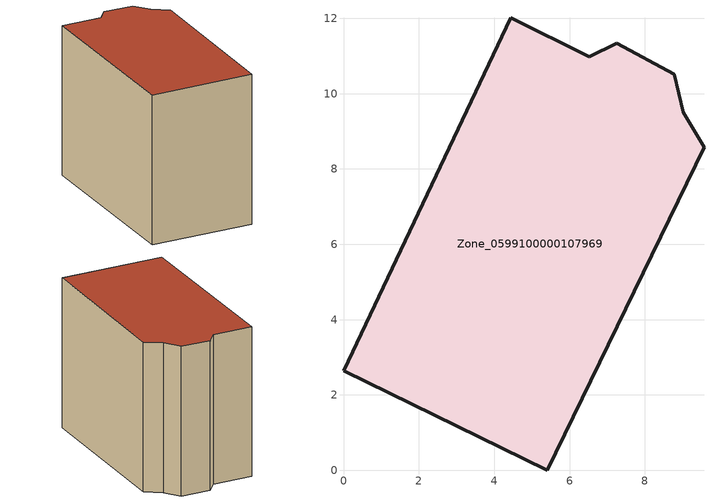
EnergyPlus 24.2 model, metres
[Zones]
Zone_0599100000107969
 floor ground (C_G): 6.53,10.98 7.25,11.34 8.78,10.52 9.02,9.5 9.57,8.58 5.41,0 0,2.64 4.44,12.02 z0
 wall outside (C_F): 9.57,8.58 9.02,9.5 8.78,10.52 7.25,11.34 6.53,10.98 4.44,12.02 0,2.64 5.41,0 9.57,8.58 z0:8.82
 roof outside (C_R): 6.53,10.98 4.44,12.02 0,2.64 5.41,0 9.57,8.58 9.02,9.5 8.78,10.52 7.25,11.34 z8.82
[BUILDING]
Pand.0599100000107969: North Axis=0; Terrain=City; Loads Convergence Tolerance Value=0.04; Temperature Convergence Tolerance Value=0.4; Solar Distribution=FullExterior; Maximum Number of Warmup Days=25; Minimum Number of Warmup Days=1
[Site:Location]
Rotterdam.The.Hague.AP_ZH_NLD Design_Conditions: Latitude=51.96; Longitude=4.45; Time Zone=1; Elevation=-4.5
[SITE:GROUNDTEMPERATURE:BUILDINGSURFACE]
18, 18, 18, 18, 18, 18, 18, 18, 18, 18, 18, 18
[MATERIAL] Thermal Absorptance=0.9; Solar Absorptance=0.7; Visible Absorptance=0.7
Name | Roughness | Thickness | Conductivity | Density | Specific Heat
G.TC.1946 | MediumSmooth | 0.15 | 1 | 540 | 1210
F.TC.1946 | Rough | 0.3 | 0.857143 | 1920 | 840
R.TC.1946 | MediumRough | 0.2 | 0.909091 | 1500 | 1000
[CONSTRUCTION]
C_G: G.TC.1946
C_F: F.TC.1946
C_R: R.TC.1946
[ZONE]
Zone_0599100000107969: Type=1; Multiplier=1; Ceiling Height=Autocalculate; Volume=Autocalculate; Floor Area=autocalculate; Part of Total Floor Area=Yes
[ZONEINFILTRATION:DESIGNFLOWRATE]
Infil_Zone_0599100000107969: Zone or ZoneList or Space or SpaceList=Zone_0599100000107969; Schedule=AlwaysOn; Design Flow Rate Calculation Method=Flow/Area; Flow Rate per Floor Area=0.003; Constant Term Coefficient=1; Temperature Term Coefficient=0; Velocity Term Coefficient=0; Velocity Squared Term Coefficient=0
[HVACTEMPLATE:ZONE:IDEALLOADSAIRSYSTEM]
Zone_0599100000107969: Maximum Heating Supply Air Temperature=50; Minimum Cooling Supply Air Temperature=13; Maximum Heating Supply Air Humidity Ratio=0.0156; Minimum Cooling Supply Air Humidity Ratio=0.0077; Heating Limit=NoLimit; Cooling Limit=NoLimit; Dehumidification Control Type=ConstantSensibleHeatRatio; Cooling Sensible Heat Ratio=0.7; Dehumidification Setpoint=60; Humidification Control Type=None; Humidification Setpoint=30; Outdoor Air Method=None; Outdoor Air Flow Rate per Person=0.00944; Outdoor Air Flow Rate per Zone Floor Area=0; Outdoor Air Flow Rate per Zone=0; Demand Controlled Ventilation Type=None; Outdoor Air Economizer Type=NoEconomizer; Heat Recovery Type=None; Sensible Heat Recovery Effectiveness=0.7; Latent Heat Recovery Effectiveness=0.65
[ZONECONTROL:THERMOSTAT]
ThermostatControl_Zone_0599100000107969: Zone or ZoneList=Zone_0599100000107969; Control Type Schedule=DualSetpointControlType; Control 1=Thermostat_Zone_0599100000107969; Temperature Difference Between Cutout And Setpoint=0
[THERMOSTATSETPOINT:DUALSETPOINT]
Thermostat_Zone_0599100000107969: Heating Setpoint Temperature Schedule=HeatingSetpoint_Zone_0599100000107969; Cooling Setpoint Temperature Schedule=CoolingSetpoint_Zone_0599100000107969
[SCHEDULE:COMPACT]
HeatingSetpoint_Zone_0599100000107969: Through: 12/31, For: AllDays, Until: 24:00, 21
CoolingSetpoint_Zone_0599100000107969: Through: 12/31, For: AllDays, Until: 24:00, 24
DualSetpointControlType: Through: 12/31, For: AllDays, Until: 24:00, 4
AlwaysOn: Through: 12/31, For: AllDays, Until: 24:00, 1
